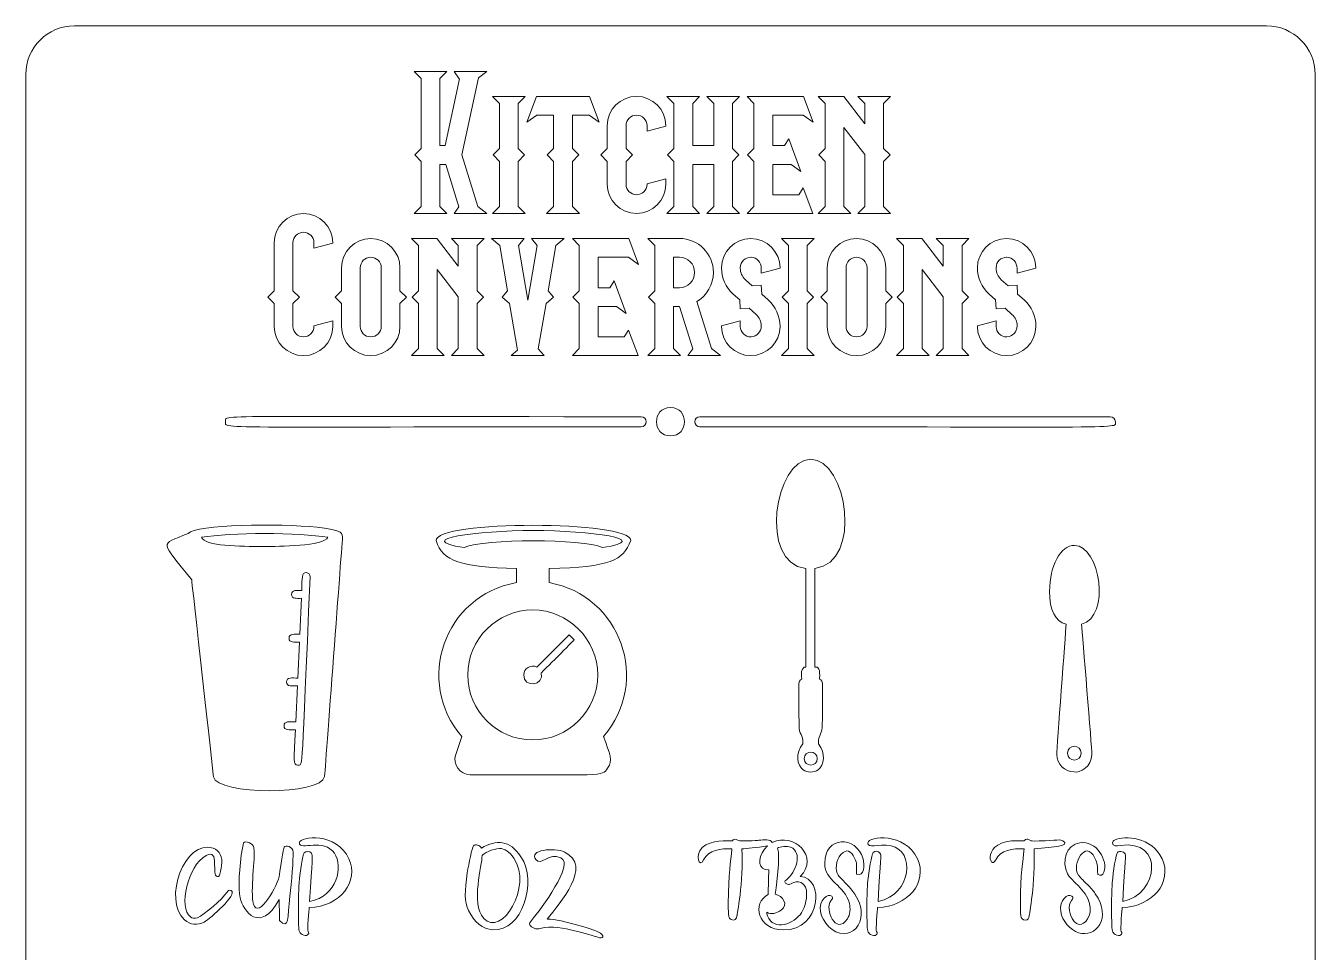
# Model space of a CAD drawing. Header units: inches. Extents: x 16.81 to 20.81, y -9.08 to -3.08.
# Drawn here: x 16.811 to 20.811, y -5.957 to -3.083 of the extents above; entities that cross this region are included whole.
import ezdxf

# ---------------------------------------------------------------- set-up
doc = ezdxf.new("R2010")
doc.units = ezdxf.units.IN
doc.header["$MEASUREMENT"] = 0
doc.layers.add('_U+0421_U+043B_U+043E_U+0439 1', color=7, linetype='Continuous')

# ---------------------------------------------------------------- blocks, each defined once
blk = doc.blocks.new('block 2')
at = {"layer": '_U+0421_U+043B_U+043E_U+0439 1', "color": 7, "lineweight": 9, "true_color": 0xffffff}
for points, knots in [([(18.7627, -4.085), (18.7627, -4.085), (18.7627, -3.9447), (18.7627, -3.9447), (18.7627, -3.9447), (18.7428, -3.9249), (18.7428, -3.9249), (18.7428, -3.9249), (18.7627, -3.9051), (18.7627, -3.9051), (18.7627, -3.9051), (18.7627, -3.7648), (18.7627, -3.7648), (18.7627, -3.7648), (18.7411, -3.7432), (18.7411, -3.7432), (18.7411, -3.7432), (18.8388, -3.7432), (18.8388, -3.7432), (18.8969, -3.7432), (18.9442, -3.7905), (18.9442, -3.8486), (18.9442, -3.8855), (18.9246, -3.92), (18.893, -3.939), (18.893, -3.939), (18.9381, -4.0847), (18.9381, -4.0847), (18.9381, -4.0847), (18.9667, -4.1066), (18.9667, -4.1066), (18.9667, -4.1066), (18.8653, -4.1066), (18.8653, -4.1066), (18.8653, -4.1066), (18.8799, -4.0854), (18.8799, -4.0854), (18.8799, -4.0854), (18.8393, -3.954), (18.8393, -3.954), (18.8393, -3.954), (18.8388, -3.954), (18.8388, -3.954), (18.8388, -3.954), (18.8209, -3.954), (18.8209, -3.954), (18.8209, -3.954), (18.8209, -4.085), (18.8209, -4.085), (18.8209, -4.085), (18.8424, -4.1066), (18.8424, -4.1066), (18.8424, -4.1066), (18.7411, -4.1066), (18.7411, -4.1066), (18.7411, -4.1066), (18.7627, -4.085), (18.7627, -4.085)], [0, 0, 0, 0, 1, 1, 1, 2, 2, 2, 3, 3, 3, 4, 4, 4, 5, 5, 5, 6, 6, 6, 7, 7, 7, 8, 8, 8, 9, 9, 9, 10, 10, 10, 11, 11, 11, 12, 12, 12, 13, 13, 13, 14, 14, 14, 15, 15, 15, 16, 16, 16, 17, 17, 17, 18, 18, 18, 19, 19, 19, 19]), ([(18.8209, -3.8958), (18.8209, -3.8958), (18.8388, -3.8958), (18.8388, -3.8958), (18.8648, -3.8958), (18.886, -3.8746), (18.886, -3.8486), (18.886, -3.8226), (18.8648, -3.8014), (18.8388, -3.8014), (18.8388, -3.8014), (18.8209, -3.8014), (18.8209, -3.8014), (18.8209, -3.8014), (18.8209, -3.8958), (18.8209, -3.8958)], [0, 0, 0, 0, 1, 1, 1, 2, 2, 2, 3, 3, 3, 4, 4, 4, 5, 5, 5, 5])]:
    blk.add_open_spline(points, degree=3, knots=knots, dxfattribs=at)
blk = doc.blocks.new('block 5')
at = {"layer": '_U+0421_U+043B_U+043E_U+0439 1', "color": 7, "lineweight": 9, "true_color": 0xffffff}
for points, knots in [([(20.086, -4.9398), (20.0885, -4.9697), (20.1182, -5.3226), (20.1182, -5.344), (20.1182, -5.3825), (20.0806, -5.4013), (20.0632, -5.3982), (20.0336, -5.3978), (20.0096, -5.3734), (20.0096, -5.344), (20.0096, -5.323), (20.0363, -4.9693), (20.0385, -4.9395), (20.004, -4.9308), (19.9872, -4.8972), (19.9872, -4.8369), (19.9872, -4.7588), (20.0216, -4.6953), (20.0639, -4.6953), (20.1446, -4.6953), (20.1775, -4.9181), (20.086, -4.9398)], [0, 0, 0, 0, 1, 1, 1, 2, 2, 2, 3, 3, 3, 4, 4, 4, 5, 5, 5, 6, 6, 6, 7, 7, 7, 7]), ([(20.0853, -5.3399), (20.0853, -5.3116), (20.0425, -5.3116), (20.0425, -5.3399), (20.0425, -5.3682), (20.0853, -5.3682), (20.0853, -5.3399)], [0, 0, 0, 0, 1, 1, 1, 2, 2, 2, 2])]:
    blk.add_open_spline(points, degree=3, knots=knots, dxfattribs=at)
blk = doc.blocks.new('block 7')
at = {"layer": '_U+0421_U+043B_U+043E_U+0439 1', "color": 7, "lineweight": 9, "true_color": 0xffffff}
for points, knots in [([(18.4342, -4.7675), (18.4342, -4.7675), (18.4342, -4.8109), (18.4342, -4.8109), (18.658, -4.8502), (18.7506, -5.1184), (18.6034, -5.288), (18.6223, -5.3434), (18.6339, -5.3617), (18.616, -5.3867), (18.5965, -5.4139), (18.6093, -5.4066), (18.1899, -5.4066), (18.1571, -5.4066), (18.1343, -5.3745), (18.1448, -5.3436), (18.1448, -5.3436), (18.1638, -5.288), (18.1638, -5.288), (18.0168, -5.1188), (18.1086, -4.8503), (18.333, -4.8109), (18.333, -4.8109), (18.333, -4.7673), (18.333, -4.7673), (18.1607, -4.7618), (18.1047, -4.7452), (18.0839, -4.6806), (18.0801, -4.6173), (18.6876, -4.6171), (18.6876, -4.68), (18.6645, -4.7423), (18.6248, -4.7622), (18.4342, -4.7675)], [0, 0, 0, 0, 1, 1, 1, 2, 2, 2, 3, 3, 3, 4, 4, 4, 5, 5, 5, 6, 6, 6, 7, 7, 7, 8, 8, 8, 9, 9, 9, 10, 10, 10, 11, 11, 11, 11]), ([(18.6006, -4.702), (18.7662, -4.6765), (18.5596, -4.6493), (18.3857, -4.6493), (18.2123, -4.6493), (18.005, -4.6765), (18.1708, -4.702), (18.2339, -4.6741), (18.5375, -4.6741), (18.6006, -4.702)], [0, 0, 0, 0, 1, 1, 1, 2, 2, 2, 3, 3, 3, 3]), ([(18.3836, -4.8957), (18.2724, -4.8957), (18.182, -4.9862), (18.182, -5.0973), (18.182, -5.2084), (18.2724, -5.2989), (18.3836, -5.2989), (18.4947, -5.2989), (18.5852, -5.2084), (18.5852, -5.0973), (18.5852, -4.9862), (18.4947, -4.8957), (18.3836, -4.8957)], [0, 0, 0, 0, 1, 1, 1, 2, 2, 2, 3, 3, 3, 4, 4, 4, 4])]:
    blk.add_open_spline(points, degree=3, knots=knots, dxfattribs=at)
blk = doc.blocks.new('block 8')
at = {"layer": '_U+0421_U+043B_U+043E_U+0439 1', "color": 7, "lineweight": 9, "true_color": 0xffffff}
for points, knots in [([(18.3473, -5.6612), (18.3993, -5.7379), (18.3509, -5.8945), (18.26, -5.8877), (18.2286, -5.8855), (18.2011, -5.8638), (18.1845, -5.8281), (18.1725, -5.8018), (18.1714, -5.7667), (18.1808, -5.7107), (18.1858, -5.681), (18.1953, -5.634), (18.1998, -5.6274), (18.205, -5.619), (18.2211, -5.6265), (18.225, -5.6345), (18.2712, -5.6077), (18.3113, -5.6082), (18.3473, -5.6612)], [0, 0, 0, 0, 1, 1, 1, 2, 2, 2, 3, 3, 3, 4, 4, 4, 5, 5, 5, 6, 6, 6, 6]), ([(18.3252, -5.6659), (18.3106, -5.6447), (18.2972, -5.6357), (18.2803, -5.6357), (18.2604, -5.6357), (18.2289, -5.6521), (18.2264, -5.6575), (18.2281, -5.6861), (18.1898, -5.8055), (18.2317, -5.8523), (18.2863, -5.9133), (18.385, -5.7529), (18.3252, -5.6659)], [0, 0, 0, 0, 1, 1, 1, 2, 2, 2, 3, 3, 3, 4, 4, 4, 4])]:
    blk.add_open_spline(points, degree=3, knots=knots, dxfattribs=at)
blk = doc.blocks.new('block 12')
at = {"layer": '_U+0421_U+043B_U+043E_U+0439 1', "color": 7, "lineweight": 9, "true_color": 0xffffff}
for points, knots in [([(17.3257, -4.8018), (17.2286, -4.6793), (17.2236, -4.6956), (17.3145, -4.6586), (17.3382, -4.6293), (17.5976, -4.6271), (17.7151, -4.6392), (17.7813, -4.6459), (17.7935, -4.654), (17.7938, -4.6683), (17.7938, -4.6683), (17.7939, -4.6683), (17.7939, -4.6683), (17.7934, -4.6737), (17.7383, -5.4071), (17.7379, -5.4125), (17.7302, -5.4707), (17.4031, -5.4707), (17.3934, -5.4132), (17.3934, -5.4132), (17.3934, -5.4132), (17.3934, -5.4132), (17.393, -5.4104), (17.326, -4.8046), (17.3257, -4.8018)], [0, 0, 0, 0, 1, 1, 1, 2, 2, 2, 3, 3, 3, 4, 4, 4, 5, 5, 5, 6, 6, 6, 7, 7, 7, 8, 8, 8, 8]), ([(17.3564, -4.6702), (17.3664, -4.6985), (17.4756, -4.6985), (17.5484, -4.6985), (17.5953, -4.6985), (17.736, -4.6985), (17.7484, -4.6702), (17.6602, -4.6548), (17.4444, -4.6548), (17.3564, -4.6702)], [0, 0, 0, 0, 1, 1, 1, 2, 2, 2, 3, 3, 3, 3]), ([(17.6934, -4.7924), (17.6937, -4.7858), (17.6885, -4.7801), (17.6818, -4.7798), (17.6661, -4.7789), (17.6689, -4.796), (17.6671, -4.8352), (17.6524, -4.8352), (17.6356, -4.8324), (17.6356, -4.8473), (17.6356, -4.8621), (17.6517, -4.8595), (17.666, -4.8595), (17.666, -4.8595), (17.661, -4.971), (17.661, -4.971), (17.6453, -4.971), (17.6278, -4.9679), (17.6278, -4.9832), (17.6278, -4.9982), (17.6448, -4.9953), (17.6599, -4.9953), (17.6599, -4.9953), (17.6549, -5.1069), (17.6549, -5.1069), (17.6373, -5.1069), (17.62, -5.1037), (17.62, -5.119), (17.62, -5.1343), (17.6374, -5.1312), (17.6538, -5.1312), (17.6538, -5.1312), (17.6488, -5.2427), (17.6488, -5.2427), (17.6292, -5.2427), (17.6122, -5.2396), (17.6122, -5.2549), (17.6122, -5.2702), (17.6293, -5.267), (17.6477, -5.267), (17.6433, -5.3652), (17.6387, -5.3765), (17.6549, -5.3772), (17.6725, -5.3777), (17.6658, -5.405), (17.6934, -4.7924)], [0, 0, 0, 0, 1, 1, 1, 2, 2, 2, 3, 3, 3, 4, 4, 4, 5, 5, 5, 6, 6, 6, 7, 7, 7, 8, 8, 8, 9, 9, 9, 10, 10, 10, 11, 11, 11, 12, 12, 12, 13, 13, 13, 14, 14, 14, 15, 15, 15, 15])]:
    blk.add_open_spline(points, degree=3, knots=knots, dxfattribs=at)
blk = doc.blocks.new('block 17')
at = {"layer": '_U+0421_U+043B_U+043E_U+0439 1', "color": 7, "lineweight": 9, "true_color": 0xffffff}
for points, knots in [([(19.2588, -4.7667), (19.2588, -4.7667), (19.2588, -5.0736), (19.2588, -5.0736), (19.2588, -5.0736), (19.2656, -5.0736), (19.2656, -5.0736), (19.2711, -5.0766), (19.2738, -5.082), (19.2738, -5.0874), (19.2738, -5.0906), (19.2742, -5.1071), (19.2732, -5.11), (19.2871, -5.1161), (19.2823, -5.1302), (19.2823, -5.1907), (19.2823, -5.2665), (19.2823, -5.2695), (19.2742, -5.2861), (19.2684, -5.2982), (19.2706, -5.3006), (19.2698, -5.3107), (19.2936, -5.3398), (19.2881, -5.3778), (19.2691, -5.3915), (19.2562, -5.4006), (19.2355, -5.4006), (19.2227, -5.3915), (19.2034, -5.3781), (19.1978, -5.3394), (19.222, -5.3106), (19.222, -5.2806), (19.2099, -5.2829), (19.2099, -5.2531), (19.2099, -5.1247), (19.2039, -5.1164), (19.2187, -5.1099), (19.2183, -5.1086), (19.218, -5.1068), (19.218, -5.1052), (19.218, -5.0908), (19.2153, -5.0798), (19.2261, -5.0736), (19.2261, -5.0736), (19.2306, -5.0736), (19.2306, -5.0736), (19.2306, -5.0736), (19.2306, -4.7667), (19.2306, -4.7667), (19.084, -4.7514), (19.134, -4.4279), (19.2462, -4.4279), (19.3581, -4.4279), (19.4094, -4.7495), (19.2588, -4.7667)], [0, 0, 0, 0, 1, 1, 1, 2, 2, 2, 3, 3, 3, 4, 4, 4, 5, 5, 5, 6, 6, 6, 7, 7, 7, 8, 8, 8, 9, 9, 9, 10, 10, 10, 11, 11, 11, 12, 12, 12, 13, 13, 13, 14, 14, 14, 15, 15, 15, 16, 16, 16, 17, 17, 17, 18, 18, 18, 18]), ([(19.226, -5.3567), (19.226, -5.3833), (19.2663, -5.3833), (19.2663, -5.3567), (19.2663, -5.3302), (19.226, -5.33), (19.226, -5.3567)], [0, 0, 0, 0, 1, 1, 1, 2, 2, 2, 2])]:
    blk.add_open_spline(points, degree=3, knots=knots, dxfattribs=at)
blk = doc.blocks.new('block 18')
at = {"layer": '_U+0421_U+043B_U+043E_U+0439 1', "color": 7, "lineweight": 9, "true_color": 0xffffff}
for points, knots in [([(19.127, -5.6173), (19.1944, -5.5838), (19.2739, -5.6622), (19.2135, -5.7222), (19.2905, -5.728), (19.2784, -5.8884), (19.1619, -5.8884), (19.081, -5.8884), (19.0631, -5.804), (19.1142, -5.7785), (19.1146, -5.7533), (19.1148, -5.7277), (19.1165, -5.7022), (19.1165, -5.7022), (19.105, -5.7004), (19.105, -5.7004), (19.0803, -5.696), (19.0826, -5.6528), (19.112, -5.6274), (19.0777, -5.6334), (19.0464, -5.6353), (19.0325, -5.6368), (19.0377, -5.7395), (19.0173, -5.8445), (19.0173, -5.8445), (19.0173, -5.8445), (19.0173, -5.8445), (19.0173, -5.8445), (19.0171, -5.8545), (19.0096, -5.861), (18.9993, -5.8556), (18.9905, -5.851), (18.9905, -5.8502), (18.9905, -5.8066), (18.9905, -5.7093), (18.9983, -5.678), (19.0018, -5.6372), (18.967, -5.6348), (18.9288, -5.6402), (18.9137, -5.6708), (18.9013, -5.6974), (18.8843, -5.6578), (18.9097, -5.633), (18.9366, -5.6065), (18.9894, -5.6127), (19.0033, -5.6115), (19.0047, -5.6069), (19.0118, -5.6038), (19.0221, -5.6109), (19.0265, -5.6142), (19.08, -5.6108), (19.0854, -5.6103), (19.1002, -5.6091), (19.1219, -5.6056), (19.127, -5.6173)], [0, 0, 0, 0, 1, 1, 1, 2, 2, 2, 3, 3, 3, 4, 4, 4, 5, 5, 5, 6, 6, 6, 7, 7, 7, 8, 8, 8, 9, 9, 9, 10, 10, 10, 11, 11, 11, 12, 12, 12, 13, 13, 13, 14, 14, 14, 15, 15, 15, 16, 16, 16, 17, 17, 17, 18, 18, 18, 18]), ([(19.1363, -5.7769), (19.1589, -5.783), (19.1789, -5.8099), (19.1544, -5.8266), (19.1404, -5.8363), (19.1226, -5.8422), (19.1095, -5.8331), (19.1099, -5.8369), (19.1107, -5.8407), (19.1122, -5.8447), (19.1307, -5.8943), (19.1954, -5.8686), (19.2177, -5.835), (19.2303, -5.8161), (19.2359, -5.7826), (19.2326, -5.765), (19.2275, -5.7387), (19.207, -5.7333), (19.185, -5.7449), (19.1801, -5.7473), (19.1783, -5.7479), (19.1736, -5.7465), (19.1638, -5.743), (19.1636, -5.7339), (19.1701, -5.7334), (19.1995, -5.7109), (19.223, -5.6467), (19.1834, -5.6316), (19.1732, -5.6278), (19.1509, -5.6294), (19.1431, -5.6343), (19.1527, -5.6603), (19.1393, -5.7545), (19.1363, -5.7769)], [0, 0, 0, 0, 1, 1, 1, 2, 2, 2, 3, 3, 3, 4, 4, 4, 5, 5, 5, 6, 6, 6, 7, 7, 7, 8, 8, 8, 9, 9, 9, 10, 10, 10, 11, 11, 11, 11])]:
    blk.add_open_spline(points, degree=3, knots=knots, dxfattribs=at)
blk = doc.blocks.new('block 20')
at = {"layer": '_U+0421_U+043B_U+043E_U+0439 1', "color": 7, "lineweight": 9, "true_color": 0xffffff}
for points, knots in [([(17.7904, -3.9447), (17.7904, -3.9447), (17.7705, -3.9249), (17.7705, -3.9249), (17.7705, -3.9249), (17.7904, -3.9051), (17.7904, -3.9051), (17.7904, -3.9051), (17.7904, -3.834), (17.7904, -3.834), (17.7904, -3.7839), (17.8311, -3.7432), (17.8811, -3.7432), (17.9312, -3.7432), (17.9719, -3.7839), (17.9719, -3.834), (17.9719, -3.834), (17.9719, -3.9051), (17.9719, -3.9051), (17.9719, -3.9051), (17.9917, -3.9249), (17.9917, -3.9249), (17.9917, -3.9249), (17.9719, -3.9447), (17.9719, -3.9447), (17.9719, -3.9447), (17.9719, -4.0158), (17.9719, -4.0158), (17.9719, -4.0659), (17.9312, -4.1066), (17.8811, -4.1066), (17.8311, -4.1066), (17.7904, -4.0659), (17.7904, -4.0158), (17.7904, -4.0158), (17.7904, -3.9447), (17.7904, -3.9447)], [0, 0, 0, 0, 1, 1, 1, 2, 2, 2, 3, 3, 3, 4, 4, 4, 5, 5, 5, 6, 6, 6, 7, 7, 7, 8, 8, 8, 9, 9, 9, 10, 10, 10, 11, 11, 11, 12, 12, 12, 12]), ([(17.8486, -4.0158), (17.8486, -4.0338), (17.8632, -4.0484), (17.8811, -4.0484), (17.8991, -4.0484), (17.9137, -4.0338), (17.9137, -4.0158), (17.9137, -4.0158), (17.9137, -3.834), (17.9137, -3.834), (17.9137, -3.816), (17.8991, -3.8014), (17.8811, -3.8014), (17.8632, -3.8014), (17.8486, -3.816), (17.8486, -3.834), (17.8486, -3.834), (17.8486, -4.0158), (17.8486, -4.0158)], [0, 0, 0, 0, 1, 1, 1, 2, 2, 2, 3, 3, 3, 4, 4, 4, 5, 5, 5, 6, 6, 6, 6])]:
    blk.add_open_spline(points, degree=3, knots=knots, dxfattribs=at)
blk = doc.blocks.new('block 21')
at = {"layer": '_U+0421_U+043B_U+043E_U+0439 1', "color": 7, "lineweight": 9, "true_color": 0xffffff}
for points, knots in [([(19.4789, -3.9051), (19.4789, -3.9051), (19.4988, -3.9249), (19.4988, -3.9249), (19.4988, -3.9249), (19.4789, -3.9447), (19.4789, -3.9447), (19.4789, -3.9447), (19.4789, -4.0158), (19.4789, -4.0158), (19.4789, -4.0659), (19.4382, -4.1066), (19.3882, -4.1066), (19.3381, -4.1066), (19.2974, -4.0659), (19.2974, -4.0158), (19.2974, -4.0158), (19.2974, -3.9447), (19.2974, -3.9447), (19.2974, -3.9447), (19.2775, -3.9249), (19.2775, -3.9249), (19.2775, -3.9249), (19.2974, -3.9051), (19.2974, -3.9051), (19.2974, -3.9051), (19.2974, -3.834), (19.2974, -3.834), (19.2974, -3.7839), (19.3381, -3.7432), (19.3882, -3.7432), (19.4382, -3.7432), (19.4789, -3.7839), (19.4789, -3.834), (19.4789, -3.834), (19.4789, -3.9051), (19.4789, -3.9051)], [0, 0, 0, 0, 1, 1, 1, 2, 2, 2, 3, 3, 3, 4, 4, 4, 5, 5, 5, 6, 6, 6, 7, 7, 7, 8, 8, 8, 9, 9, 9, 10, 10, 10, 11, 11, 11, 12, 12, 12, 12]), ([(19.4207, -3.834), (19.4207, -3.816), (19.4061, -3.8014), (19.3882, -3.8014), (19.3702, -3.8014), (19.3556, -3.816), (19.3556, -3.834), (19.3556, -3.834), (19.3556, -4.0158), (19.3556, -4.0158), (19.3556, -4.0338), (19.3702, -4.0484), (19.3882, -4.0484), (19.4061, -4.0484), (19.4207, -4.0338), (19.4207, -4.0158), (19.4207, -4.0158), (19.4207, -3.834), (19.4207, -3.834)], [0, 0, 0, 0, 1, 1, 1, 2, 2, 2, 3, 3, 3, 4, 4, 4, 5, 5, 5, 6, 6, 6, 6])]:
    blk.add_open_spline(points, degree=3, knots=knots, dxfattribs=at)

msp = doc.modelspace()

# ---------------------------------------------------------------- linework, layer by layer
at = {"layer": '_U+0421_U+043B_U+043E_U+0439 1', "color": 7, "lineweight": 9, "true_color": 0xffffff}
for points in [[(18.0162, -3.6658), (18.1175, -3.6658), (18.0959, -3.6442), (18.0959, -3.5132), (18.1143, -3.5132), (18.155, -3.6446), (18.1404, -3.6658), (18.2418, -3.6658), (18.2131, -3.6439), (18.1637, -3.484), (18.2153, -3.245), (18.2418, -3.2248), (18.1404, -3.2248), (18.156, -3.2474), (18.1565, -3.2474), (18.1116, -3.455), (18.0959, -3.455), (18.0959, -3.2464), (18.1175, -3.2248), (18.0162, -3.2248), (18.0377, -3.2464), (18.0377, -3.4642), (18.0179, -3.4841), (18.0377, -3.5039), (18.0377, -3.6442), (18.0162, -3.6658)], [(18.2588, -3.6658), (18.3602, -3.6658), (18.3386, -3.6442), (18.3386, -3.5039), (18.3584, -3.4841), (18.3386, -3.4642), (18.3386, -3.324), (18.3602, -3.3024), (18.2588, -3.3024), (18.2804, -3.324), (18.2804, -3.4642), (18.2606, -3.4841), (18.2804, -3.5039), (18.2804, -3.6442), (18.2588, -3.6658)], [(18.4485, -3.3606), (18.4485, -3.4642), (18.4287, -3.4841), (18.4485, -3.5039), (18.4485, -3.6442), (18.4269, -3.6658), (18.5283, -3.6658), (18.5067, -3.6442), (18.5067, -3.5039), (18.5265, -3.4841), (18.5067, -3.4642), (18.5067, -3.3606), (18.559, -3.3606), (18.5894, -3.3828), (18.5596, -3.3024), (18.3956, -3.3024), (18.3658, -3.3828), (18.3962, -3.3606), (18.4485, -3.3606)], [(18.8002, -3.6658), (18.9015, -3.6658), (18.88, -3.6442), (18.88, -3.5132), (18.9451, -3.5132), (18.9451, -3.6442), (18.9235, -3.6658), (19.0249, -3.6658), (19.0033, -3.6442), (19.0033, -3.5039), (19.0232, -3.4841), (19.0033, -3.4642), (19.0033, -3.324), (19.0249, -3.3024), (18.9235, -3.3024), (18.9451, -3.324), (18.9451, -3.455), (18.88, -3.455), (18.88, -3.324), (18.9015, -3.3024), (18.8002, -3.3024), (18.8218, -3.324), (18.8218, -3.4642), (18.8019, -3.4841), (18.8218, -3.5039), (18.8218, -3.6442), (18.8002, -3.6658)], [(19.0485, -3.6658), (19.2524, -3.6658), (19.223, -3.5863), (19.2096, -3.6076), (19.1283, -3.6076), (19.1283, -3.5132), (19.1856, -3.5132), (19.2159, -3.5353), (19.1784, -3.4337), (19.165, -3.455), (19.1283, -3.455), (19.1283, -3.3606), (19.2231, -3.3606), (19.2535, -3.3828), (19.2238, -3.3024), (19.0485, -3.3024), (19.0701, -3.324), (19.0701, -3.4642), (19.0503, -3.4841), (19.0701, -3.5039), (19.0701, -3.6442), (19.0485, -3.6658)], [(19.2691, -3.6658), (19.3705, -3.6658), (19.3489, -3.6442), (19.3489, -3.3988), (19.414, -3.4831), (19.414, -3.6442), (19.3925, -3.6658), (19.4938, -3.6658), (19.4722, -3.6442), (19.4722, -3.5039), (19.4921, -3.4841), (19.4722, -3.4642), (19.4722, -3.324), (19.4938, -3.3024), (19.3925, -3.3024), (19.414, -3.324), (19.414, -3.3879), (19.3485, -3.3031), (19.348, -3.3024), (19.2691, -3.3024), (19.2907, -3.324), (19.2907, -3.4642), (19.2708, -3.4841), (19.2907, -3.5039), (19.2907, -3.6442), (19.2691, -3.6658)], [(18.0079, -4.1066), (18.1093, -4.1066), (18.0877, -4.085), (18.0877, -3.8396), (18.1528, -3.9239), (18.1528, -4.085), (18.1313, -4.1066), (18.2326, -4.1066), (18.211, -4.085), (18.211, -3.9447), (18.2309, -3.9249), (18.211, -3.9051), (18.211, -3.7648), (18.2326, -3.7432), (18.1313, -3.7432), (18.1528, -3.7648), (18.1528, -3.8287), (18.0873, -3.7439), (18.0868, -3.7432), (18.0079, -3.7432), (18.0295, -3.7648), (18.0295, -3.9051), (18.0096, -3.9249), (18.0295, -3.9447), (18.0295, -4.085), (18.0079, -4.1066)], [(18.3052, -3.9053), (18.2888, -3.9251), (18.312, -3.9449), (18.3368, -4.0899), (18.3173, -4.1066), (18.4187, -4.1066), (18.401, -4.0852), (18.425, -3.9449), (18.4482, -3.9251), (18.4318, -3.9053), (18.4558, -3.765), (18.4813, -3.7432), (18.38, -3.7432), (18.3976, -3.7646), (18.3685, -3.9347), (18.3394, -3.7646), (18.3571, -3.7432), (18.2557, -3.7432), (18.2812, -3.765), (18.3052, -3.9053)], [(18.6812, -3.8014), (18.7116, -3.8236), (18.6818, -3.7432), (18.5066, -3.7432), (18.5282, -3.7648), (18.5282, -3.9051), (18.5084, -3.9249), (18.5282, -3.9447), (18.5282, -4.085), (18.5066, -4.1066), (18.7105, -4.1066), (18.681, -4.0271), (18.6676, -4.0484), (18.5864, -4.0484), (18.5864, -3.954), (18.6437, -3.954), (18.674, -3.9762), (18.6365, -3.8745), (18.6231, -3.8958), (18.5864, -3.8958), (18.5864, -3.8014), (18.6812, -3.8014)], [(19.2568, -3.7432), (19.1555, -3.7432), (19.1771, -3.7648), (19.1771, -3.9051), (19.1572, -3.9249), (19.1771, -3.9447), (19.1771, -4.085), (19.1555, -4.1066), (19.2568, -4.1066), (19.2353, -4.085), (19.2353, -3.9447), (19.2551, -3.9249), (19.2353, -3.9051), (19.2353, -3.7648), (19.2568, -3.7432)], [(19.5123, -4.1066), (19.6136, -4.1066), (19.5921, -4.085), (19.5921, -3.8396), (19.6572, -3.9239), (19.6572, -4.085), (19.6356, -4.1066), (19.737, -4.1066), (19.7154, -4.085), (19.7154, -3.9447), (19.7352, -3.9249), (19.7154, -3.9051), (19.7154, -3.7648), (19.737, -3.7432), (19.6356, -3.7432), (19.6572, -3.7648), (19.6572, -3.8287), (19.5917, -3.7439), (19.5912, -3.7432), (19.5123, -3.7432), (19.5339, -3.7648), (19.5339, -3.9051), (19.514, -3.9249), (19.5339, -3.9447), (19.5339, -4.085), (19.5123, -4.1066)]]:
    msp.add_lwpolyline(points, dxfattribs=at)
at = {"layer": '_U+0421_U+043B_U+043E_U+0439 1', "color": 1, "lineweight": 9, "true_color": 0xff0000}
msp.add_open_spline([(16.8111, -3.2347), (16.8111, -3.2347), (16.8111, -8.9319), (16.8111, -8.9319), (16.8111, -9.0156), (16.8789, -9.0833), (16.9625, -9.0833), (16.9625, -9.0833), (20.6597, -9.0833), (20.6597, -9.0833), (20.7433, -9.0833), (20.8111, -9.0156), (20.8111, -8.9319), (20.8111, -8.9319), (20.8111, -3.2347), (20.8111, -3.2347), (20.8111, -3.1511), (20.7433, -3.0833), (20.6597, -3.0833), (20.6597, -3.0833), (16.9625, -3.0833), (16.9625, -3.0833), (16.8789, -3.0833), (16.8111, -3.1511), (16.8111, -3.2347)], degree=3, knots=[0, 0, 0, 0, 1, 1, 1, 2, 2, 2, 3, 3, 3, 4, 4, 4, 5, 5, 5, 6, 6, 6, 7, 7, 7, 8, 8, 8, 8], dxfattribs=at)
at = {"layer": '_U+0421_U+043B_U+043E_U+0439 1', "color": 7, "lineweight": 9, "true_color": 0xffffff}
for points, knots in [([(18.6151, -3.575), (18.6151, -3.625), (18.6558, -3.6658), (18.7059, -3.6658), (18.7559, -3.6658), (18.7966, -3.625), (18.7966, -3.575), (18.7966, -3.575), (18.7966, -3.5581), (18.7966, -3.5581), (18.7966, -3.5581), (18.7384, -3.5736), (18.7384, -3.5736), (18.7384, -3.5736), (18.7384, -3.575), (18.7384, -3.575), (18.7384, -3.5929), (18.7238, -3.6075), (18.7059, -3.6075), (18.6879, -3.6075), (18.6733, -3.5929), (18.6733, -3.575), (18.6733, -3.575), (18.6733, -3.5039), (18.6733, -3.5039), (18.6733, -3.5039), (18.6931, -3.4841), (18.6931, -3.4841), (18.6931, -3.4841), (18.6733, -3.4642), (18.6733, -3.4642), (18.6733, -3.4642), (18.6733, -3.3932), (18.6733, -3.3932), (18.6733, -3.3752), (18.6879, -3.3606), (18.7059, -3.3606), (18.7238, -3.3606), (18.7384, -3.3752), (18.7384, -3.3932), (18.7384, -3.3932), (18.7384, -3.41), (18.7384, -3.41), (18.7384, -3.41), (18.7966, -3.3945), (18.7966, -3.3945), (18.7966, -3.3945), (18.7966, -3.3932), (18.7966, -3.3932), (18.7966, -3.3431), (18.7559, -3.3024), (18.7059, -3.3024), (18.6558, -3.3024), (18.6151, -3.3431), (18.6151, -3.3932), (18.6151, -3.3932), (18.6151, -3.4642), (18.6151, -3.4642), (18.6151, -3.4642), (18.5953, -3.4841), (18.5953, -3.4841), (18.5953, -3.4841), (18.6151, -3.5039), (18.6151, -3.5039), (18.6151, -3.5039), (18.6151, -3.575), (18.6151, -3.575)], [0, 0, 0, 0, 1, 1, 1, 2, 2, 2, 3, 3, 3, 4, 4, 4, 5, 5, 5, 6, 6, 6, 7, 7, 7, 8, 8, 8, 9, 9, 9, 10, 10, 10, 11, 11, 11, 12, 12, 12, 13, 13, 13, 14, 14, 14, 15, 15, 15, 16, 16, 16, 17, 17, 17, 18, 18, 18, 19, 19, 19, 20, 20, 20, 21, 21, 21, 22, 22, 22, 22]), ([(17.5817, -4.0158), (17.5817, -4.0659), (17.6224, -4.1066), (17.6725, -4.1066), (17.7225, -4.1066), (17.7633, -4.0659), (17.7633, -4.0158), (17.7633, -4.0158), (17.7633, -3.9989), (17.7633, -3.9989), (17.7633, -3.9989), (17.7051, -4.0145), (17.7051, -4.0145), (17.7051, -4.0145), (17.7051, -4.0158), (17.7051, -4.0158), (17.7051, -4.0338), (17.6904, -4.0484), (17.6725, -4.0484), (17.6545, -4.0484), (17.6399, -4.0338), (17.6399, -4.0158), (17.6399, -4.0158), (17.6399, -3.9447), (17.6399, -3.9447), (17.6399, -3.9447), (17.6597, -3.9249), (17.6597, -3.9249), (17.6597, -3.9249), (17.6399, -3.9051), (17.6399, -3.9051), (17.6399, -3.9051), (17.6399, -3.7564), (17.6399, -3.7564), (17.6399, -3.7384), (17.6545, -3.7238), (17.6725, -3.7238), (17.6904, -3.7238), (17.7051, -3.7384), (17.7051, -3.7564), (17.7051, -3.7564), (17.7051, -3.7733), (17.7051, -3.7733), (17.7051, -3.7733), (17.7633, -3.7577), (17.7633, -3.7577), (17.7633, -3.7577), (17.7633, -3.7564), (17.7633, -3.7564), (17.7633, -3.7063), (17.7225, -3.6656), (17.6725, -3.6656), (17.6224, -3.6656), (17.5817, -3.7063), (17.5817, -3.7564), (17.5817, -3.7564), (17.5817, -3.9051), (17.5817, -3.9051), (17.5817, -3.9051), (17.5619, -3.9249), (17.5619, -3.9249), (17.5619, -3.9249), (17.5817, -3.9447), (17.5817, -3.9447), (17.5817, -3.9447), (17.5817, -4.0158), (17.5817, -4.0158)], [0, 0, 0, 0, 1, 1, 1, 2, 2, 2, 3, 3, 3, 4, 4, 4, 5, 5, 5, 6, 6, 6, 7, 7, 7, 8, 8, 8, 9, 9, 9, 10, 10, 10, 11, 11, 11, 12, 12, 12, 13, 13, 13, 14, 14, 14, 15, 15, 15, 16, 16, 16, 17, 17, 17, 18, 18, 18, 19, 19, 19, 20, 20, 20, 21, 21, 21, 22, 22, 22, 22]), ([(18.9693, -4.0145), (18.9693, -4.0145), (18.9693, -4.0158), (18.9693, -4.0158), (18.9693, -4.0659), (19.01, -4.1066), (19.06, -4.1066), (19.1101, -4.1066), (19.1508, -4.0659), (19.1508, -4.0158), (19.1508, -3.9845), (19.1374, -3.9547), (19.114, -3.9339), (19.114, -3.9339), (19.0942, -3.9162), (19.0942, -3.9162), (19.0942, -3.9162), (19.0925, -3.8883), (19.0925, -3.8883), (19.0925, -3.8883), (19.0646, -3.89), (19.0646, -3.89), (19.0646, -3.89), (19.0435, -3.8712), (19.0435, -3.8712), (19.0333, -3.8621), (19.0275, -3.8491), (19.0275, -3.8354), (19.0275, -3.8354), (19.0275, -3.834), (19.0275, -3.834), (19.0275, -3.8251), (19.031, -3.8168), (19.0373, -3.8106), (19.0435, -3.8047), (19.0515, -3.8014), (19.06, -3.8014), (19.0604, -3.8014), (19.0607, -3.8014), (19.061, -3.8014), (19.0784, -3.802), (19.0926, -3.8172), (19.0926, -3.8354), (19.0926, -3.8354), (19.0926, -3.8509), (19.0926, -3.8509), (19.0926, -3.8509), (19.1508, -3.8353), (19.1508, -3.8353), (19.1508, -3.8353), (19.1508, -3.834), (19.1508, -3.834), (19.1508, -3.7839), (19.1101, -3.7432), (19.06, -3.7432), (19.01, -3.7432), (18.9693, -3.7839), (18.9693, -3.834), (18.9693, -3.8653), (18.9827, -3.8951), (19.006, -3.9159), (19.006, -3.9159), (19.0259, -3.9335), (19.0259, -3.9335), (19.0259, -3.9335), (19.0275, -3.9615), (19.0275, -3.9615), (19.0275, -3.9615), (19.0554, -3.9598), (19.0554, -3.9598), (19.0554, -3.9598), (19.0765, -3.9786), (19.0765, -3.9786), (19.0867, -3.9877), (19.0926, -4.0007), (19.0926, -4.0144), (19.0926, -4.0326), (19.0784, -4.0478), (19.061, -4.0484), (19.0607, -4.0484), (19.0604, -4.0484), (19.06, -4.0484), (19.0515, -4.0484), (19.0435, -4.0451), (19.0374, -4.0392), (19.031, -4.033), (19.0275, -4.0247), (19.0275, -4.0158), (19.0275, -4.0158), (19.0275, -3.9989), (19.0275, -3.9989), (19.0275, -3.9989), (18.9693, -4.0145), (18.9693, -4.0145)], [0, 0, 0, 0, 1, 1, 1, 2, 2, 2, 3, 3, 3, 4, 4, 4, 5, 5, 5, 6, 6, 6, 7, 7, 7, 8, 8, 8, 9, 9, 9, 10, 10, 10, 11, 11, 11, 12, 12, 12, 13, 13, 13, 14, 14, 14, 15, 15, 15, 16, 16, 16, 17, 17, 17, 18, 18, 18, 19, 19, 19, 20, 20, 20, 21, 21, 21, 22, 22, 22, 23, 23, 23, 24, 24, 24, 25, 25, 25, 26, 26, 26, 27, 27, 27, 28, 28, 28, 29, 29, 29, 30, 30, 30, 31, 31, 31, 31]), ([(19.8539, -4.1066), (19.9039, -4.1066), (19.9446, -4.0659), (19.9446, -4.0158), (19.9446, -3.9845), (19.9312, -3.9547), (19.9079, -3.9339), (19.9079, -3.9339), (19.888, -3.9162), (19.888, -3.9162), (19.888, -3.9162), (19.8864, -3.8883), (19.8864, -3.8883), (19.8864, -3.8883), (19.8584, -3.89), (19.8584, -3.89), (19.8584, -3.89), (19.8373, -3.8712), (19.8373, -3.8712), (19.8271, -3.8621), (19.8213, -3.8491), (19.8213, -3.8354), (19.8213, -3.8354), (19.8213, -3.834), (19.8213, -3.834), (19.8213, -3.8251), (19.8248, -3.8168), (19.8312, -3.8106), (19.8373, -3.8047), (19.8453, -3.8014), (19.8538, -3.8014), (19.8542, -3.8014), (19.8545, -3.8014), (19.8548, -3.8014), (19.8722, -3.802), (19.8864, -3.8172), (19.8864, -3.8354), (19.8864, -3.8354), (19.8864, -3.8509), (19.8864, -3.8509), (19.8864, -3.8509), (19.9446, -3.8353), (19.9446, -3.8353), (19.9446, -3.8353), (19.9446, -3.834), (19.9446, -3.834), (19.9446, -3.7839), (19.9039, -3.7432), (19.8539, -3.7432), (19.8038, -3.7432), (19.7631, -3.7839), (19.7631, -3.834), (19.7631, -3.8653), (19.7765, -3.8951), (19.7998, -3.9159), (19.7998, -3.9159), (19.8197, -3.9335), (19.8197, -3.9335), (19.8197, -3.9335), (19.8213, -3.9615), (19.8213, -3.9615), (19.8213, -3.9615), (19.8493, -3.9598), (19.8493, -3.9598), (19.8493, -3.9598), (19.8704, -3.9786), (19.8704, -3.9786), (19.8806, -3.9877), (19.8864, -4.0007), (19.8864, -4.0144), (19.8864, -4.0326), (19.8723, -4.0478), (19.8549, -4.0484), (19.8545, -4.0484), (19.8542, -4.0484), (19.8539, -4.0484), (19.8453, -4.0484), (19.8373, -4.0451), (19.8312, -4.0392), (19.8248, -4.033), (19.8213, -4.0247), (19.8213, -4.0158), (19.8213, -4.0158), (19.8213, -3.9989), (19.8213, -3.9989), (19.8213, -3.9989), (19.7631, -4.0145), (19.7631, -4.0145), (19.7631, -4.0145), (19.7631, -4.0158), (19.7631, -4.0158), (19.7631, -4.0659), (19.8038, -4.1066), (19.8539, -4.1066)], [0, 0, 0, 0, 1, 1, 1, 2, 2, 2, 3, 3, 3, 4, 4, 4, 5, 5, 5, 6, 6, 6, 7, 7, 7, 8, 8, 8, 9, 9, 9, 10, 10, 10, 11, 11, 11, 12, 12, 12, 13, 13, 13, 14, 14, 14, 15, 15, 15, 16, 16, 16, 17, 17, 17, 18, 18, 18, 19, 19, 19, 20, 20, 20, 21, 21, 21, 22, 22, 22, 23, 23, 23, 24, 24, 24, 25, 25, 25, 26, 26, 26, 27, 27, 27, 28, 28, 28, 29, 29, 29, 30, 30, 30, 31, 31, 31, 31]), ([(18.8111, -4.3556), (18.8692, -4.3556), (18.8692, -4.2677), (18.8111, -4.2677), (18.753, -4.2677), (18.753, -4.3556), (18.8111, -4.3556)], [0, 0, 0, 0, 1, 1, 1, 2, 2, 2, 2]), ([(18.7196, -4.3273), (18.7403, -4.3273), (18.7403, -4.2961), (18.7196, -4.2961), (17.3552, -4.2961), (17.4311, -4.2886), (17.4311, -4.3117), (17.4311, -4.3347), (17.355, -4.3273), (18.7196, -4.3273)], [0, 0, 0, 0, 1, 1, 1, 2, 2, 2, 3, 3, 3, 3]), ([(18.9026, -4.3273), (20.267, -4.3273), (20.1912, -4.3348), (20.1912, -4.3117), (20.1912, -4.3031), (20.1841, -4.2961), (20.1755, -4.2961), (20.1755, -4.2961), (18.9026, -4.2961), (18.9026, -4.2961), (18.8819, -4.2961), (18.8819, -4.3273), (18.9026, -4.3273)], [0, 0, 0, 0, 1, 1, 1, 2, 2, 2, 3, 3, 3, 4, 4, 4, 4]), ([(18.3559, -5.0973), (18.3559, -5.1382), (18.4209, -5.1309), (18.4103, -5.0906), (18.4123, -5.0887), (18.5103, -4.9906), (18.5122, -4.9887), (18.5122, -4.9887), (18.4964, -4.9728), (18.4964, -4.9728), (18.4964, -4.9728), (18.3964, -5.0729), (18.3964, -5.0729), (18.3777, -5.063), (18.3559, -5.0769), (18.3559, -5.0973)], [0, 0, 0, 0, 1, 1, 1, 2, 2, 2, 3, 3, 3, 4, 4, 4, 5, 5, 5, 5]), ([(17.8135, -5.6677), (17.7753, -5.5843), (17.6617, -5.597), (17.6597, -5.6183), (17.6597, -5.6432), (17.7369, -5.6023), (17.7685, -5.6506), (17.7959, -5.6919), (17.7789, -5.7821), (17.6916, -5.8003), (17.6989, -5.6695), (17.7032, -5.6565), (17.697, -5.6497), (17.6922, -5.6434), (17.6795, -5.6432), (17.6745, -5.6493), (17.6696, -5.6557), (17.6625, -5.7048), (17.6589, -5.7418), (17.657, -5.7624), (17.6562, -5.8211), (17.6573, -5.8626), (17.6581, -5.8921), (17.6586, -5.8961), (17.6684, -5.9022), (17.6823, -5.911), (17.6935, -5.9002), (17.6867, -5.8936), (17.6838, -5.8887), (17.6895, -5.8244), (17.6902, -5.8187), (17.7889, -5.8162), (17.845, -5.7363), (17.8135, -5.6677)], [0, 0, 0, 0, 1, 1, 1, 2, 2, 2, 3, 3, 3, 4, 4, 4, 5, 5, 5, 6, 6, 6, 7, 7, 7, 8, 8, 8, 9, 9, 9, 10, 10, 10, 11, 11, 11, 11]), ([(19.3824, -5.6654), (19.3908, -5.6835), (19.3871, -5.6852), (19.3882, -5.7148), (19.4127, -5.7247), (19.4138, -5.6858), (19.4085, -5.6676), (19.3868, -5.5942), (19.2897, -5.5958), (19.2894, -5.6814), (19.2894, -5.7372), (19.3516, -5.7487), (19.3661, -5.8063), (19.3697, -5.8209), (19.3689, -5.8409), (19.3597, -5.8542), (19.3233, -5.9073), (19.2889, -5.8228), (19.3083, -5.7984), (19.3133, -5.7921), (19.3171, -5.7888), (19.3114, -5.7837), (19.3002, -5.7739), (19.2706, -5.7948), (19.2766, -5.8315), (19.2821, -5.865), (19.3145, -5.8997), (19.3496, -5.8997), (19.3781, -5.8997), (19.4031, -5.8752), (19.4031, -5.838), (19.4031, -5.7772), (19.3401, -5.7338), (19.3314, -5.7183), (19.3221, -5.7044), (19.323, -5.6719), (19.34, -5.6539), (19.3576, -5.6352), (19.3716, -5.6424), (19.3824, -5.6654)], [0, 0, 0, 0, 1, 1, 1, 2, 2, 2, 3, 3, 3, 4, 4, 4, 5, 5, 5, 6, 6, 6, 7, 7, 7, 8, 8, 8, 9, 9, 9, 10, 10, 10, 11, 11, 11, 12, 12, 12, 13, 13, 13, 13]), ([(19.4606, -5.6497), (19.4557, -5.6434), (19.4452, -5.6421), (19.4401, -5.6482), (19.4353, -5.6546), (19.426, -5.7048), (19.4224, -5.7418), (19.4205, -5.7625), (19.4197, -5.8212), (19.4208, -5.8626), (19.4216, -5.8921), (19.4221, -5.8961), (19.4319, -5.9022), (19.4464, -5.9113), (19.4563, -5.8996), (19.4502, -5.8936), (19.4473, -5.8887), (19.453, -5.8244), (19.4537, -5.8187), (19.5465, -5.8164), (19.6105, -5.7407), (19.577, -5.6677), (19.5391, -5.5848), (19.4253, -5.5971), (19.4232, -5.6183), (19.4232, -5.637), (19.4516, -5.6194), (19.4955, -5.6278), (19.5704, -5.6417), (19.5607, -5.7783), (19.4551, -5.8003), (19.4625, -5.6675), (19.4667, -5.6565), (19.4606, -5.6497)], [0, 0, 0, 0, 1, 1, 1, 2, 2, 2, 3, 3, 3, 4, 4, 4, 5, 5, 5, 6, 6, 6, 7, 7, 7, 8, 8, 8, 9, 9, 9, 10, 10, 10, 11, 11, 11, 11]), ([(20.1822, -5.6183), (20.1822, -5.6296), (20.1951, -5.628), (20.2067, -5.6262), (20.344, -5.6066), (20.3257, -5.7771), (20.2141, -5.8003), (20.2215, -5.6675), (20.2257, -5.6565), (20.2195, -5.6497), (20.2159, -5.6449), (20.2092, -5.6451), (20.2036, -5.645), (20.2002, -5.645), (20.1984, -5.6464), (20.1974, -5.6476), (20.1925, -5.6539), (20.185, -5.7048), (20.1814, -5.7418), (20.1795, -5.7625), (20.1787, -5.8212), (20.1798, -5.8626), (20.1806, -5.8921), (20.1811, -5.8961), (20.1909, -5.9022), (20.2053, -5.9113), (20.2153, -5.8997), (20.2092, -5.8936), (20.2063, -5.8888), (20.2123, -5.8165), (20.2123, -5.8218), (20.2123, -5.8218), (20.2127, -5.8187), (20.2127, -5.8187), (20.3055, -5.8164), (20.3695, -5.7407), (20.336, -5.6677), (20.3047, -5.5992), (20.2201, -5.5948), (20.1889, -5.6095), (20.1849, -5.6117), (20.1825, -5.6137), (20.1822, -5.6183)], [0, 0, 0, 0, 1, 1, 1, 2, 2, 2, 3, 3, 3, 4, 4, 4, 5, 5, 5, 6, 6, 6, 7, 7, 7, 8, 8, 8, 9, 9, 9, 10, 10, 10, 11, 11, 11, 12, 12, 12, 13, 13, 13, 14, 14, 14, 14]), ([(17.371, -5.657), (17.414, -5.634), (17.3854, -5.7204), (17.4056, -5.7227), (17.4079, -5.723), (17.41, -5.722), (17.4113, -5.7201), (17.4131, -5.7167), (17.4169, -5.6988), (17.4186, -5.6882), (17.4224, -5.6617), (17.4128, -5.6418), (17.3927, -5.635), (17.3042, -5.605), (17.2349, -5.795), (17.3037, -5.8569), (17.3213, -5.8726), (17.3436, -5.8753), (17.3647, -5.8637), (17.3844, -5.853), (17.469, -5.7775), (17.4482, -5.7662), (17.4415, -5.7629), (17.4384, -5.7666), (17.4348, -5.7721), (17.4216, -5.7911), (17.3642, -5.8431), (17.344, -5.8503), (17.335, -5.8533), (17.3276, -5.8526), (17.3219, -5.8481), (17.2852, -5.8193), (17.3113, -5.6898), (17.371, -5.657)], [0, 0, 0, 0, 1, 1, 1, 2, 2, 2, 3, 3, 3, 4, 4, 4, 5, 5, 5, 6, 6, 6, 7, 7, 7, 8, 8, 8, 9, 9, 9, 10, 10, 10, 11, 11, 11, 11]), ([(17.519, -5.6359), (17.5181, -5.6304), (17.5167, -5.6271), (17.5142, -5.6246), (17.5095, -5.6197), (17.5002, -5.6153), (17.4942, -5.6153), (17.4866, -5.6153), (17.4862, -5.6175), (17.4832, -5.6348), (17.4732, -5.6923), (17.4698, -5.7626), (17.4758, -5.7883), (17.4855, -5.8306), (17.538, -5.9019), (17.597, -5.7943), (17.597, -5.7964), (17.5985, -5.8566), (17.5985, -5.8586), (17.6276, -5.8899), (17.6231, -5.8513), (17.6305, -5.7835), (17.6363, -5.7397), (17.6413, -5.6693), (17.6403, -5.6466), (17.6396, -5.6299), (17.6169, -5.6232), (17.6126, -5.6317), (17.6096, -5.6374), (17.6009, -5.6933), (17.5985, -5.7164), (17.5952, -5.7461), (17.5322, -5.8586), (17.5176, -5.8085), (17.5065, -5.7683), (17.5237, -5.662), (17.519, -5.6359)], [0, 0, 0, 0, 1, 1, 1, 2, 2, 2, 3, 3, 3, 4, 4, 4, 5, 5, 5, 6, 6, 6, 7, 7, 7, 8, 8, 8, 9, 9, 9, 10, 10, 10, 11, 11, 11, 12, 12, 12, 12]), ([(18.3741, -5.8694), (18.3741, -5.876), (18.3834, -5.8821), (18.3926, -5.8847), (18.3979, -5.8858), (18.4013, -5.8851), (18.4067, -5.8836), (18.4418, -5.8739), (18.483, -5.8833), (18.5132, -5.8907), (18.5387, -5.8972), (18.5833, -5.9097), (18.5859, -5.9111), (18.6001, -5.9182), (18.6118, -5.9053), (18.5852, -5.8937), (18.5713, -5.8874), (18.4766, -5.8555), (18.4289, -5.8548), (18.4671, -5.8047), (18.5712, -5.6895), (18.4829, -5.6471), (18.4497, -5.6311), (18.3694, -5.6405), (18.3933, -5.6701), (18.4102, -5.691), (18.4337, -5.6465), (18.4714, -5.6647), (18.5133, -5.6838), (18.4101, -5.8218), (18.3801, -5.8588), (18.3741, -5.8665), (18.3741, -5.8687), (18.3741, -5.8694)], [0, 0, 0, 0, 1, 1, 1, 2, 2, 2, 3, 3, 3, 4, 4, 4, 5, 5, 5, 6, 6, 6, 7, 7, 7, 8, 8, 8, 9, 9, 9, 10, 10, 10, 11, 11, 11, 11]), ([(20.0281, -5.6118), (20.0215, -5.6069), (20.0092, -5.6101), (19.9546, -5.6122), (19.9308, -5.6127), (19.9307, -5.6126), (19.9284, -5.6109), (19.9226, -5.6069), (19.9166, -5.6057), (19.9128, -5.6077), (19.9112, -5.6085), (19.9101, -5.6099), (19.9096, -5.6115), (19.9059, -5.6118), (19.8962, -5.6117), (19.8895, -5.6116), (19.7709, -5.6096), (19.8027, -5.7075), (19.82, -5.6708), (19.8351, -5.6402), (19.8733, -5.6348), (19.908, -5.6372), (19.9045, -5.6788), (19.8968, -5.7089), (19.8968, -5.8068), (19.8968, -5.8376), (19.8939, -5.8576), (19.9127, -5.8576), (19.9195, -5.8576), (19.9233, -5.8512), (19.9236, -5.8447), (19.9236, -5.8447), (19.9236, -5.8447), (19.9236, -5.8447), (19.9236, -5.8447), (19.9438, -5.7421), (19.9388, -5.6368), (20.0012, -5.63), (20.0528, -5.6287), (20.0281, -5.6118)], [0, 0, 0, 0, 1, 1, 1, 2, 2, 2, 3, 3, 3, 4, 4, 4, 5, 5, 5, 6, 6, 6, 7, 7, 7, 8, 8, 8, 9, 9, 9, 10, 10, 10, 11, 11, 11, 12, 12, 12, 13, 13, 13, 13]), ([(20.1275, -5.6654), (20.1359, -5.6836), (20.1354, -5.6863), (20.1365, -5.716), (20.1468, -5.7201), (20.1509, -5.7208), (20.1552, -5.7091), (20.1694, -5.6747), (20.1334, -5.6099), (20.0806, -5.6176), (20.038, -5.6237), (20.0237, -5.677), (20.0425, -5.7138), (20.0528, -5.7354), (20.1004, -5.7632), (20.1112, -5.8063), (20.1207, -5.8444), (20.096, -5.8732), (20.079, -5.8714), (20.0564, -5.8692), (20.037, -5.8187), (20.0546, -5.7969), (20.0595, -5.7907), (20.0617, -5.7883), (20.056, -5.7833), (20.0449, -5.7743), (20.0158, -5.7951), (20.0217, -5.8315), (20.0264, -5.8601), (20.0502, -5.8882), (20.077, -5.8968), (20.13, -5.914), (20.182, -5.8521), (20.1288, -5.7759), (20.1225, -5.7662), (20.1171, -5.7601), (20.0998, -5.7428), (20.0854, -5.7287), (20.0774, -5.7199), (20.0765, -5.7183), (20.0539, -5.6843), (20.0992, -5.6049), (20.1275, -5.6654)], [0, 0, 0, 0, 1, 1, 1, 2, 2, 2, 3, 3, 3, 4, 4, 4, 5, 5, 5, 6, 6, 6, 7, 7, 7, 8, 8, 8, 9, 9, 9, 10, 10, 10, 11, 11, 11, 12, 12, 12, 13, 13, 13, 14, 14, 14, 14])]:
    msp.add_open_spline(points, degree=3, knots=knots, dxfattribs=at)

# ---------------------------------------------------------------- block references
at = {"layer": '_U+0421_U+043B_U+043E_U+0439 1'}
for name in ['block 20', 'block 2', 'block 21', 'block 17', 'block 12', 'block 7', 'block 5', 'block 18', 'block 8']:
    msp.add_blockref(name, (0, 0), dxfattribs=at)

doc.saveas('drawing.dxf')
